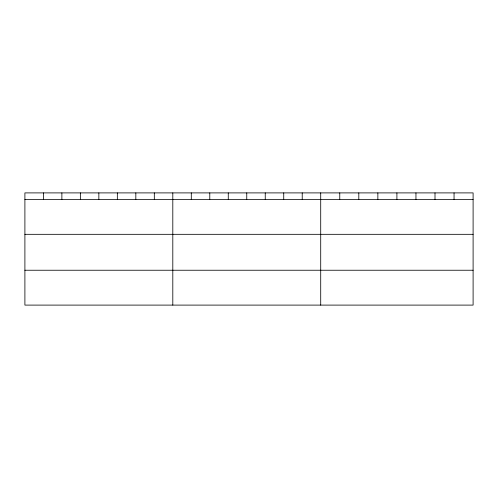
<?xml version="1.0" encoding="UTF-8"?>
<svg xmlns="http://www.w3.org/2000/svg" width="498" height="498" viewBox="0 0 498 498"><rect width="100%" height="100%" fill="white"/><g stroke="black" fill="none" stroke-linecap="round" stroke-linejoin="round"><path stroke-width="0.75" d="M473.1 234.321L473.1 192.9L24.9 192.9L24.9 305.1L473.1 305.1L473.1 234.321L24.9 234.321M24.9 199.461L473.1 199.461M24.9 270.24L473.1 270.24M454.052 192.9L454.052 199.461M435.003 192.9L435.003 199.461M415.955 192.9L415.955 199.461M396.906 192.9L396.906 199.461M377.858 192.9L377.858 199.461M358.809 192.9L358.809 199.461M339.76 192.9L339.76 199.461M320.712 192.9L320.712 305.1M302.224 192.9L302.224 199.461M283.736 192.9L283.736 199.461M265.247 192.9L265.247 199.461M246.759 192.9L246.759 199.461M228.271 192.9L228.271 199.461M209.783 192.9L209.783 199.461M191.294 192.9L191.294 199.461M172.806 192.9L172.806 305.1M154.318 192.9L154.318 199.461M135.829 192.9L135.829 199.461M117.341 192.9L117.341 199.461M98.853 192.9L98.853 199.461M80.365 192.9L80.365 199.461M61.877 192.9L61.877 199.461M43.388 192.9L43.388 199.461"/></g></svg>
